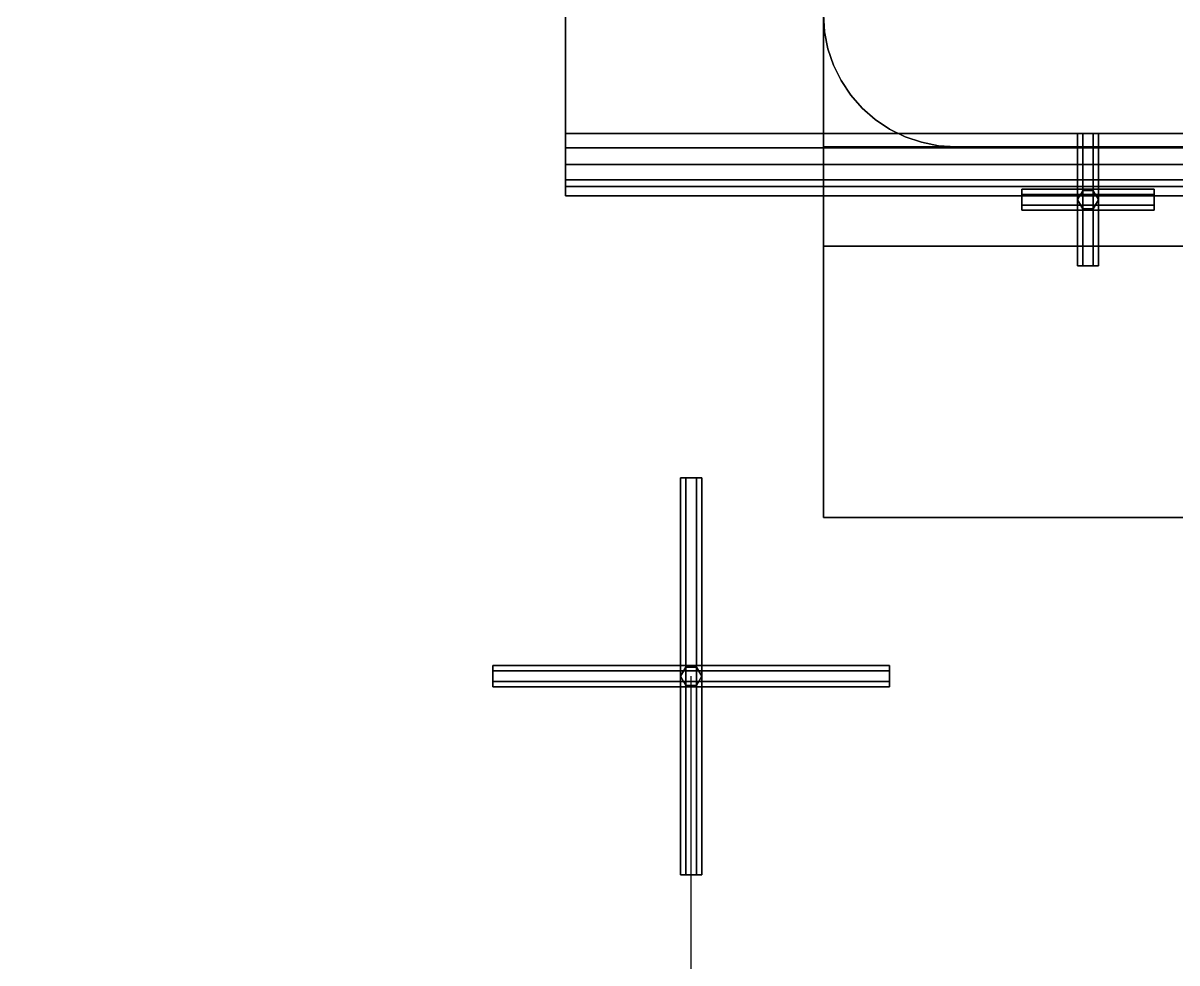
# Model space of a CAD drawing. Header units: millimetres. Extents: x 0 to 2000, y 0 to 1200.
# Drawn here: x 229.5 to 316.7, y 528.3 to 599.3 of the extents above; entities that cross this region are included whole.
import ezdxf

# ---------------------------------------------------------------- set-up
doc = ezdxf.new("R2010")
doc.units = ezdxf.units.MM
for name, color, linetype, true_color in [('BUY_B01', 7, 'Continuous', 0xc0c6ca), ('BUY_B03', 7, 'Continuous', 0xc0c6ca), ('LOC_E03', 7, 'Continuous', 0xf2ad45), ('MFG_S04', 7, 'Continuous', 0x66828e), ('MFG_S06', 7, 'Continuous', 0x66828e), ('MFG_W01', 7, 'Continuous', 0xd6b78e), ('ROUTE_W5', 7, 'Continuous', 0xa85920)]:
    doc.layers.add(name, color=color, linetype=linetype, true_color=true_color)

# ---------------------------------------------------------------- blocks, each defined once
blk = doc.blocks.new('P_W01_01')
at = {"layer": 'MFG_W01'}
for points, invisible_edges in [([(228.23852, 948.18827, 891), (0, 15, 891), (290, 600, 891)], 15), ([(290, 600, 891), (0, 15, 891), (228.23852, 948.18827, 891)], 15), ([(228.23852, 948.18827, 896), (0, 15, 896), (290, 600, 896)], 15), ([(290, 600, 896), (0, 15, 896), (228.23852, 948.18827, 896)], 15), ([(228.23852, 948.18827, 900), (0, 15, 900), (290, 600, 900)], 15), ([(228.23852, 948.18827, 889), (2, 15, 889), (290, 562, 889)], 15), ([(290, 600, 889), (2, 15, 889), (228.23852, 948.18827, 889)], 15), ([(228.23852, 948.18827, 888.5), (2.5, 15, 888.5), (290, 562, 888.5)], 15), ([(290, 562, 888.5), (2.5, 15, 888.5), (228.23852, 948.18827, 888.5)], 15), ([(228.23852, 948.18827, 886), (5, 15, 886), (290, 562, 886)], 15), ([(290, 562, 886), (5, 15, 886), (228.23852, 948.18827, 886)], 15), ([(290, 562, 882), (9, 15, 882), (228.23852, 948.18827, 882)], 15), ([(290, 590, 882), (290, 562, 882), (228.23852, 948.18827, 882)], 14), ([(228.23852, 948.18827, 886), (290, 562, 886), (290, 590, 886)], 13), ([(290, 590, 882), (228.23852, 948.18827, 882), (228.93782, 946.5, 882)], 13), ([(228.93782, 946.5, 886), (228.23852, 948.18827, 886), (290, 590, 886)], 14), ([(290, 590, 886), (290, 562, 886), (228.23852, 948.18827, 886)], 14), ([(228.23852, 948.18827, 888.5), (290, 562, 888.5), (290, 590, 888.5)], 13), ([(290, 590, 886), (228.23852, 948.18827, 886), (228.93782, 946.5, 886)], 13), ([(228.93782, 946.5, 888.5), (228.23852, 948.18827, 888.5), (290, 590, 888.5)], 14), ([(290, 590, 888.5), (290, 562, 888.5), (228.23852, 948.18827, 888.5)], 14), ([(228.23852, 948.18827, 889), (290, 562, 889), (290, 590, 889)], 13), ([(290, 590, 888.5), (228.23852, 948.18827, 888.5), (228.93782, 946.5, 888.5)], 13), ([(228.93782, 946.5, 889), (228.23852, 948.18827, 889), (290, 590, 889)], 14), ([(290, 600, 882), (290, 590, 882), (228.93782, 946.5, 882)], 15), ([(228.93782, 946.5, 886), (290, 590, 886), (290, 600, 886)], 15), ([(290, 600, 886), (290, 590, 886), (228.93782, 946.5, 886)], 15), ([(228.93782, 946.5, 888.5), (290, 590, 888.5), (290, 600, 888.5)], 15), ([(290, 600, 888.5), (290, 590, 888.5), (228.93782, 946.5, 888.5)], 15), ([(228.93782, 946.5, 889), (290, 590, 889), (290, 600, 889)], 15), ([(290.08555, 598.69474, 891), (290, 600, 891), (0, 15, 891)], 14), ([(0, 15, 891), (290, 600, 891), (290.08555, 598.69474, 891)], 13), ([(290.08555, 598.69474, 896), (290, 600, 896), (0, 15, 896)], 14), ([(0, 15, 896), (290, 600, 896), (290.08555, 598.69474, 896)], 13), ([(290.08555, 598.69474, 900), (290, 600, 900), (0, 15, 900)], 14), ([(2, 15, 889), (290, 600, 889), (290.08555, 598.69474, 889)], 13), ([(290, 600, 882), (290.08555, 598.69474, 882), (290, 590, 882)], 14), ([(290, 590, 886), (290.08555, 598.69474, 886), (290, 600, 886)], 13), ([(290, 600, 886), (290.08555, 598.69474, 886), (290, 590, 886)], 14), ([(290, 590, 888.5), (290.08555, 598.69474, 888.5), (290, 600, 888.5)], 13), ([(290, 600, 888.5), (290.08555, 598.69474, 888.5), (290, 590, 888.5)], 14), ([(290, 590, 889), (290.08555, 598.69474, 889), (290, 600, 889)], 13), ([(290.34074, 597.41181, 891), (290.08555, 598.69474, 891), (0, 15, 891)], 14), ([(0, 15, 891), (290.08555, 598.69474, 891), (290.34074, 597.41181, 891)], 13), ([(290.34074, 597.41181, 896), (290.08555, 598.69474, 896), (0, 15, 896)], 14), ([(0, 15, 896), (290.08555, 598.69474, 896), (290.34074, 597.41181, 896)], 13), ([(290.34074, 597.41181, 900), (290.08555, 598.69474, 900), (0, 15, 900)], 14), ([(2, 15, 889), (290.08555, 598.69474, 889), (290.34074, 597.41181, 889)], 13), ([(290.08555, 598.69474, 882), (290.34074, 597.41181, 882), (290, 590, 882)], 14), ([(290, 590, 886), (290.34074, 597.41181, 886), (290.08555, 598.69474, 886)], 13), ([(290.08555, 598.69474, 886), (290.34074, 597.41181, 886), (290, 590, 886)], 14), ([(290, 590, 888.5), (290.34074, 597.41181, 888.5), (290.08555, 598.69474, 888.5)], 13), ([(290.08555, 598.69474, 888.5), (290.34074, 597.41181, 888.5), (290, 590, 888.5)], 14), ([(290, 590, 889), (290.34074, 597.41181, 889), (290.08555, 598.69474, 889)], 13), ([(290.34074, 597.41181, 891), (0, 15, 891), (230.05025, 254.94975, 891)], 15), ([(230.05025, 254.94975, 891), (0, 15, 891), (290.34074, 597.41181, 891)], 15), ([(290.34074, 597.41181, 896), (0, 15, 896), (230.05025, 254.94975, 896)], 15), ([(230.05025, 254.94975, 896), (0, 15, 896), (290.34074, 597.41181, 896)], 15), ([(290.34074, 597.41181, 900), (0, 15, 900), (230.05025, 254.94975, 900)], 15), ([(230.05025, 254.94975, 889), (2, 15, 889), (290.34074, 597.41181, 889)], 15), ([(230.05025, 254.94975, 889), (290.34074, 597.41181, 889), (290.7612, 596.17317, 889)], 13), ([(290.7612, 596.17317, 891), (290.34074, 597.41181, 891), (230.05025, 254.94975, 891)], 14), ([(230.05025, 254.94975, 891), (290.34074, 597.41181, 891), (290.7612, 596.17317, 891)], 13), ([(290.7612, 596.17317, 896), (290.34074, 597.41181, 896), (230.05025, 254.94975, 896)], 14), ([(230.05025, 254.94975, 896), (290.34074, 597.41181, 896), (290.7612, 596.17317, 896)], 13), ([(290.7612, 596.17317, 900), (290.34074, 597.41181, 900), (230.05025, 254.94975, 900)], 14), ([(290.34074, 597.41181, 882), (290.7612, 596.17317, 882), (290, 590, 882)], 14), ([(290, 590, 886), (290.7612, 596.17317, 886), (290.34074, 597.41181, 886)], 13), ([(290.34074, 597.41181, 886), (290.7612, 596.17317, 886), (290, 590, 886)], 14), ([(290, 590, 888.5), (290.7612, 596.17317, 888.5), (290.34074, 597.41181, 888.5)], 13), ([(290.34074, 597.41181, 888.5), (290.7612, 596.17317, 888.5), (290, 590, 888.5)], 14), ([(290, 590, 889), (290.7612, 596.17317, 889), (290.34074, 597.41181, 889)], 13), ([(230.05025, 254.94975, 889), (290.7612, 596.17317, 889), (291.33975, 595, 889)], 13), ([(291.33975, 595, 891), (290.7612, 596.17317, 891), (230.05025, 254.94975, 891)], 14), ([(230.05025, 254.94975, 891), (290.7612, 596.17317, 891), (291.33975, 595, 891)], 13), ([(291.33975, 595, 896), (290.7612, 596.17317, 896), (230.05025, 254.94975, 896)], 14), ([(230.05025, 254.94975, 896), (290.7612, 596.17317, 896), (291.33975, 595, 896)], 13), ([(291.33975, 595, 900), (290.7612, 596.17317, 900), (230.05025, 254.94975, 900)], 14), ([(290.7612, 596.17317, 882), (291.33975, 595, 882), (290, 590, 882)], 14), ([(290, 590, 886), (291.33975, 595, 886), (290.7612, 596.17317, 886)], 13), ([(290.7612, 596.17317, 886), (291.33975, 595, 886), (290, 590, 886)], 14), ([(290, 590, 888.5), (291.33975, 595, 888.5), (290.7612, 596.17317, 888.5)], 13), ([(290.7612, 596.17317, 888.5), (291.33975, 595, 888.5), (290, 590, 888.5)], 14), ([(290, 590, 889), (291.33975, 595, 889), (290.7612, 596.17317, 889)], 13), ([(230.05025, 254.94975, 889), (291.33975, 595, 889), (292.06647, 593.91239, 889)], 13), ([(292.06647, 593.91239, 891), (291.33975, 595, 891), (230.05025, 254.94975, 891)], 14), ([(230.05025, 254.94975, 891), (291.33975, 595, 891), (292.06647, 593.91239, 891)], 13), ([(292.06647, 593.91239, 896), (291.33975, 595, 896), (230.05025, 254.94975, 896)], 14), ([(230.05025, 254.94975, 896), (291.33975, 595, 896), (292.06647, 593.91239, 896)], 13), ([(292.06647, 593.91239, 900), (291.33975, 595, 900), (230.05025, 254.94975, 900)], 14), ([(291.33975, 595, 882), (292.06647, 593.91239, 882), (290, 590, 882)], 14), ([(290, 590, 886), (292.06647, 593.91239, 886), (291.33975, 595, 886)], 13), ([(291.33975, 595, 886), (292.06647, 593.91239, 886), (290, 590, 886)], 14), ([(290, 590, 888.5), (292.06647, 593.91239, 888.5), (291.33975, 595, 888.5)], 13), ([(291.33975, 595, 888.5), (292.06647, 593.91239, 888.5), (290, 590, 888.5)], 14), ([(290, 590, 889), (292.06647, 593.91239, 889), (291.33975, 595, 889)], 13), ([(230.05025, 254.94975, 889), (292.06647, 593.91239, 889), (292.92893, 592.92893, 889)], 13), ([(292.92893, 592.92893, 891), (292.06647, 593.91239, 891), (230.05025, 254.94975, 891)], 14), ([(230.05025, 254.94975, 891), (292.06647, 593.91239, 891), (292.92893, 592.92893, 891)], 13), ([(292.92893, 592.92893, 896), (292.06647, 593.91239, 896), (230.05025, 254.94975, 896)], 14), ([(230.05025, 254.94975, 896), (292.06647, 593.91239, 896), (292.92893, 592.92893, 896)], 13), ([(292.92893, 592.92893, 900), (292.06647, 593.91239, 900), (230.05025, 254.94975, 900)], 14), ([(292.06647, 593.91239, 882), (292.92893, 592.92893, 882), (290, 590, 882)], 14), ([(290, 590, 886), (292.92893, 592.92893, 886), (292.06647, 593.91239, 886)], 13), ([(292.06647, 593.91239, 886), (292.92893, 592.92893, 886), (290, 590, 886)], 14), ([(290, 590, 888.5), (292.92893, 592.92893, 888.5), (292.06647, 593.91239, 888.5)], 13), ([(292.06647, 593.91239, 888.5), (292.92893, 592.92893, 888.5), (290, 590, 888.5)], 14), ([(290, 590, 889), (292.92893, 592.92893, 889), (292.06647, 593.91239, 889)], 13), ([(230.05025, 254.94975, 889), (292.92893, 592.92893, 889), (293.91239, 592.06647, 889)], 13), ([(293.91239, 592.06647, 891), (292.92893, 592.92893, 891), (230.05025, 254.94975, 891)], 14), ([(230.05025, 254.94975, 891), (292.92893, 592.92893, 891), (293.91239, 592.06647, 891)], 13), ([(293.91239, 592.06647, 896), (292.92893, 592.92893, 896), (230.05025, 254.94975, 896)], 14), ([(230.05025, 254.94975, 896), (292.92893, 592.92893, 896), (293.91239, 592.06647, 896)], 13), ([(293.91239, 592.06647, 900), (292.92893, 592.92893, 900), (230.05025, 254.94975, 900)], 14), ([(292.92893, 592.92893, 882), (293.91239, 592.06647, 882), (290, 590, 882)], 14), ([(290, 590, 886), (293.91239, 592.06647, 886), (292.92893, 592.92893, 886)], 13), ([(292.92893, 592.92893, 886), (293.91239, 592.06647, 886), (290, 590, 886)], 14), ([(290, 590, 888.5), (293.91239, 592.06647, 888.5), (292.92893, 592.92893, 888.5)], 13), ([(292.92893, 592.92893, 888.5), (293.91239, 592.06647, 888.5), (290, 590, 888.5)], 14), ([(290, 590, 889), (293.91239, 592.06647, 889), (292.92893, 592.92893, 889)], 13), ([(230.05025, 254.94975, 889), (293.91239, 592.06647, 889), (295, 591.33975, 889)], 13), ([(295, 591.33975, 891), (293.91239, 592.06647, 891), (230.05025, 254.94975, 891)], 14), ([(230.05025, 254.94975, 891), (293.91239, 592.06647, 891), (295, 591.33975, 891)], 13), ([(295, 591.33975, 896), (293.91239, 592.06647, 896), (230.05025, 254.94975, 896)], 14), ([(230.05025, 254.94975, 896), (293.91239, 592.06647, 896), (295, 591.33975, 896)], 13), ([(295, 591.33975, 900), (293.91239, 592.06647, 900), (230.05025, 254.94975, 900)], 14), ([(293.91239, 592.06647, 882), (295, 591.33975, 882), (290, 590, 882)], 14), ([(290, 590, 886), (295, 591.33975, 886), (293.91239, 592.06647, 886)], 13), ([(293.91239, 592.06647, 886), (295, 591.33975, 886), (290, 590, 886)], 14), ([(290, 590, 888.5), (295, 591.33975, 888.5), (293.91239, 592.06647, 888.5)], 13), ([(293.91239, 592.06647, 888.5), (295, 591.33975, 888.5), (290, 590, 888.5)], 14), ([(290, 590, 889), (295, 591.33975, 889), (293.91239, 592.06647, 889)], 13), ([(230.05025, 254.94975, 889), (295, 591.33975, 889), (296.17317, 590.7612, 889)], 13), ([(296.17317, 590.7612, 891), (295, 591.33975, 891), (230.05025, 254.94975, 891)], 14), ([(230.05025, 254.94975, 891), (295, 591.33975, 891), (296.17317, 590.7612, 891)], 13), ([(296.17317, 590.7612, 896), (295, 591.33975, 896), (230.05025, 254.94975, 896)], 14), ([(230.05025, 254.94975, 896), (295, 591.33975, 896), (296.17317, 590.7612, 896)], 13), ([(296.17317, 590.7612, 900), (295, 591.33975, 900), (230.05025, 254.94975, 900)], 14), ([(230.05025, 254.94975, 889), (296.17317, 590.7612, 889), (450, 530, 889)], 15), ([(450, 530, 891), (296.17317, 590.7612, 891), (230.05025, 254.94975, 891)], 15), ([(230.05025, 254.94975, 891), (296.17317, 590.7612, 891), (450, 530, 891)], 15), ([(450, 530, 896), (296.17317, 590.7612, 896), (230.05025, 254.94975, 896)], 15), ([(230.05025, 254.94975, 896), (296.17317, 590.7612, 896), (450, 530, 896)], 15), ([(450, 530, 900), (296.17317, 590.7612, 900), (230.05025, 254.94975, 900)], 15), ([(295, 591.33975, 882), (296.17317, 590.7612, 882), (290, 590, 882)], 14), ([(290, 590, 886), (296.17317, 590.7612, 886), (295, 591.33975, 886)], 13), ([(295, 591.33975, 886), (296.17317, 590.7612, 886), (290, 590, 886)], 14), ([(290, 590, 888.5), (296.17317, 590.7612, 888.5), (295, 591.33975, 888.5)], 13), ([(295, 591.33975, 888.5), (296.17317, 590.7612, 888.5), (290, 590, 888.5)], 14), ([(290, 590, 889), (296.17317, 590.7612, 889), (295, 591.33975, 889)], 13), ([(296.17317, 590.7612, 882), (297.41181, 590.34074, 882), (290, 590, 882)], 14), ([(290, 590, 886), (297.41181, 590.34074, 886), (296.17317, 590.7612, 886)], 13), ([(296.17317, 590.7612, 886), (297.41181, 590.34074, 886), (290, 590, 886)], 14), ([(290, 590, 888.5), (297.41181, 590.34074, 888.5), (296.17317, 590.7612, 888.5)], 13), ([(296.17317, 590.7612, 888.5), (297.41181, 590.34074, 888.5), (290, 590, 888.5)], 14), ([(290, 590, 889), (297.41181, 590.34074, 889), (296.17317, 590.7612, 889)], 13), ([(296.17317, 590.7612, 889), (297.41181, 590.34074, 889), (450, 530, 889)], 14), ([(450, 530, 891), (297.41181, 590.34074, 891), (296.17317, 590.7612, 891)], 13), ([(296.17317, 590.7612, 891), (297.41181, 590.34074, 891), (450, 530, 891)], 14), ([(450, 530, 896), (297.41181, 590.34074, 896), (296.17317, 590.7612, 896)], 13), ([(296.17317, 590.7612, 896), (297.41181, 590.34074, 896), (450, 530, 896)], 14), ([(450, 530, 900), (297.41181, 590.34074, 900), (296.17317, 590.7612, 900)], 13), ([(297.41181, 590.34074, 882), (298.69474, 590.08555, 882), (290, 590, 882)], 14), ([(290, 590, 886), (298.69474, 590.08555, 886), (297.41181, 590.34074, 886)], 13), ([(297.41181, 590.34074, 886), (298.69474, 590.08555, 886), (290, 590, 886)], 14), ([(290, 590, 888.5), (298.69474, 590.08555, 888.5), (297.41181, 590.34074, 888.5)], 13), ([(297.41181, 590.34074, 888.5), (298.69474, 590.08555, 888.5), (290, 590, 888.5)], 14), ([(290, 590, 889), (298.69474, 590.08555, 889), (297.41181, 590.34074, 889)], 13), ([(298.69474, 590.08555, 882), (300, 590, 882), (290, 590, 882)], 12), ([(290, 590, 886), (300, 590, 886), (298.69474, 590.08555, 886)], 12), ([(298.69474, 590.08555, 886), (300, 590, 886), (290, 590, 886)], 12), ([(290, 590, 888.5), (300, 590, 888.5), (298.69474, 590.08555, 888.5)], 12), ([(298.69474, 590.08555, 888.5), (300, 590, 888.5), (290, 590, 888.5)], 12), ([(290, 590, 889), (300, 590, 889), (298.69474, 590.08555, 889)], 12), ([(297.41181, 590.34074, 889), (298.69474, 590.08555, 889), (450, 530, 889)], 14), ([(450, 530, 891), (298.69474, 590.08555, 891), (297.41181, 590.34074, 891)], 13), ([(297.41181, 590.34074, 891), (298.69474, 590.08555, 891), (450, 530, 891)], 14), ([(450, 530, 896), (298.69474, 590.08555, 896), (297.41181, 590.34074, 896)], 13), ([(297.41181, 590.34074, 896), (298.69474, 590.08555, 896), (450, 530, 896)], 14), ([(450, 530, 900), (298.69474, 590.08555, 900), (297.41181, 590.34074, 900)], 13), ([(298.69474, 590.08555, 889), (300, 590, 889), (450, 530, 889)], 14), ([(450, 530, 891), (300, 590, 891), (298.69474, 590.08555, 891)], 13), ([(298.69474, 590.08555, 891), (300, 590, 891), (450, 530, 891)], 14), ([(450, 530, 896), (300, 590, 896), (298.69474, 590.08555, 896)], 13), ([(298.69474, 590.08555, 896), (300, 590, 896), (450, 530, 896)], 14), ([(450, 530, 900), (300, 590, 900), (298.69474, 590.08555, 900)], 13), ([(300, 590, 889), (450, 590, 889), (450, 530, 889)], 12), ([(450, 530, 891), (450, 590, 891), (300, 590, 891)], 12), ([(300, 590, 891), (450, 590, 891), (450, 530, 891)], 12), ([(450, 530, 896), (450, 590, 896), (300, 590, 896)], 12), ([(300, 590, 896), (450, 590, 896), (450, 530, 896)], 12), ([(450, 530, 900), (450, 590, 900), (300, 590, 900)], 12), ([(450, 530, 889), (290, 562, 889), (2, 15, 889)], 15), ([(450, 530, 888.5), (290, 562, 888.5), (2.5, 15, 888.5)], 15), ([(2.5, 15, 888.5), (290, 562, 888.5), (450, 530, 888.5)], 15), ([(450, 530, 886), (290, 562, 886), (5, 15, 886)], 15), ([(5, 15, 886), (290, 562, 886), (450, 530, 886)], 15), ([(9, 15, 882), (290, 562, 882), (450, 530, 882)], 15), ([(290, 562, 882), (450, 562, 882), (450, 530, 882)], 12), ([(450, 530, 886), (450, 562, 886), (290, 562, 886)], 12), ([(290, 562, 886), (450, 562, 886), (450, 530, 886)], 12), ([(450, 530, 888.5), (450, 562, 888.5), (290, 562, 888.5)], 12), ([(290, 562, 888.5), (450, 562, 888.5), (450, 530, 888.5)], 12), ([(450, 530, 889), (450, 562, 889), (290, 562, 889)], 12), ([(450, 530, 889), (2, 15, 889), (230.05025, 254.94975, 889)], 15), ([(450, 530, 888.5), (2.5, 15, 888.5), (230.05025, 254.94975, 888.5)], 15), ([(230.05025, 254.94975, 888.5), (2.5, 15, 888.5), (450, 530, 888.5)], 15), ([(450, 530, 886), (5, 15, 886), (230.05025, 254.94975, 886)], 15), ([(230.05025, 254.94975, 886), (5, 15, 886), (450, 530, 886)], 15), ([(230.05025, 254.94975, 882), (9, 15, 882), (450, 530, 882)], 15), ([(231.5, 256.06218, 882), (230.05025, 254.94975, 882), (450, 530, 882)], 14), ([(450, 530, 886), (230.05025, 254.94975, 886), (231.5, 256.06218, 886)], 13), ([(231.5, 256.06218, 886), (230.05025, 254.94975, 886), (450, 530, 886)], 14), ([(450, 530, 888.5), (230.05025, 254.94975, 888.5), (231.5, 256.06218, 888.5)], 13), ([(497.46447, 526.73553, 888.5), (230.05025, 254.94975, 888.5), (450, 530, 888.5)], 15), ([(450, 530, 889), (230.05025, 254.94975, 889), (497.46447, 526.73553, 889)], 15), ([(497.46447, 526.73553, 889), (230.05025, 254.94975, 889), (450, 530, 889)], 15), ([(450, 530, 891), (230.05025, 254.94975, 891), (497.46447, 526.73553, 891)], 15), ([(497.46447, 526.73553, 891), (230.05025, 254.94975, 891), (450, 530, 891)], 15), ([(450, 530, 896), (230.05025, 254.94975, 896), (497.46447, 526.73553, 896)], 15), ([(497.46447, 526.73553, 896), (230.05025, 254.94975, 896), (450, 530, 896)], 15), ([(450, 530, 900), (230.05025, 254.94975, 900), (497.46447, 526.73553, 900)], 15), ([(233.18827, 256.76148, 882), (231.5, 256.06218, 882), (450, 530, 882)], 14), ([(450, 530, 886), (231.5, 256.06218, 886), (233.18827, 256.76148, 886)], 13), ([(233.18827, 256.76148, 886), (231.5, 256.06218, 886), (450, 530, 886)], 14), ([(450, 530, 888.5), (231.5, 256.06218, 888.5), (233.18827, 256.76148, 888.5)], 13), ([(578.7059, 332.82963, 882), (233.18827, 256.76148, 882), (450, 530, 882)], 15), ([(450, 530, 886), (233.18827, 256.76148, 886), (578.7059, 332.82963, 886)], 15), ([(578.7059, 332.82963, 886), (233.18827, 256.76148, 886), (450, 530, 886)], 15), ([(450, 530, 888.5), (233.18827, 256.76148, 888.5), (578.7059, 332.82963, 888.5)], 15)]:
    blk.add_3dface(points, dxfattribs=dict(at, invisible_edges=invisible_edges))
for points in [[(290, 600, 882), (290.08555, 598.69474, 882), (290.08555, 598.69474, 886), (290, 600, 886)], [(290, 600, 886), (290.08555, 598.69474, 886), (290.08555, 598.69474, 888.5), (290, 600, 888.5)], [(290, 600, 888.5), (290.08555, 598.69474, 888.5), (290.08555, 598.69474, 889), (290, 600, 889)], [(290, 600, 889), (290.08555, 598.69474, 889), (290.08555, 598.69474, 891), (290, 600, 891)], [(290, 600, 891), (290.08555, 598.69474, 891), (290.08555, 598.69474, 896), (290, 600, 896)], [(290, 600, 896), (290.08555, 598.69474, 896), (290.08555, 598.69474, 900), (290, 600, 900)], [(290.08555, 598.69474, 882), (290.34074, 597.41181, 882), (290.34074, 597.41181, 886), (290.08555, 598.69474, 886)], [(290.08555, 598.69474, 886), (290.34074, 597.41181, 886), (290.34074, 597.41181, 888.5), (290.08555, 598.69474, 888.5)], [(290.08555, 598.69474, 888.5), (290.34074, 597.41181, 888.5), (290.34074, 597.41181, 889), (290.08555, 598.69474, 889)], [(290.08555, 598.69474, 889), (290.34074, 597.41181, 889), (290.34074, 597.41181, 891), (290.08555, 598.69474, 891)], [(290.08555, 598.69474, 891), (290.34074, 597.41181, 891), (290.34074, 597.41181, 896), (290.08555, 598.69474, 896)], [(290.08555, 598.69474, 896), (290.34074, 597.41181, 896), (290.34074, 597.41181, 900), (290.08555, 598.69474, 900)], [(290.34074, 597.41181, 882), (290.7612, 596.17317, 882), (290.7612, 596.17317, 886), (290.34074, 597.41181, 886)], [(290.34074, 597.41181, 886), (290.7612, 596.17317, 886), (290.7612, 596.17317, 888.5), (290.34074, 597.41181, 888.5)], [(290.34074, 597.41181, 888.5), (290.7612, 596.17317, 888.5), (290.7612, 596.17317, 889), (290.34074, 597.41181, 889)], [(290.34074, 597.41181, 889), (290.7612, 596.17317, 889), (290.7612, 596.17317, 891), (290.34074, 597.41181, 891)], [(290.34074, 597.41181, 891), (290.7612, 596.17317, 891), (290.7612, 596.17317, 896), (290.34074, 597.41181, 896)], [(290.34074, 597.41181, 896), (290.7612, 596.17317, 896), (290.7612, 596.17317, 900), (290.34074, 597.41181, 900)], [(290.7612, 596.17317, 882), (291.33975, 595, 882), (291.33975, 595, 886), (290.7612, 596.17317, 886)], [(290.7612, 596.17317, 886), (291.33975, 595, 886), (291.33975, 595, 888.5), (290.7612, 596.17317, 888.5)], [(290.7612, 596.17317, 888.5), (291.33975, 595, 888.5), (291.33975, 595, 889), (290.7612, 596.17317, 889)], [(290.7612, 596.17317, 889), (291.33975, 595, 889), (291.33975, 595, 891), (290.7612, 596.17317, 891)], [(290.7612, 596.17317, 891), (291.33975, 595, 891), (291.33975, 595, 896), (290.7612, 596.17317, 896)], [(290.7612, 596.17317, 896), (291.33975, 595, 896), (291.33975, 595, 900), (290.7612, 596.17317, 900)], [(291.33975, 595, 882), (292.06647, 593.91239, 882), (292.06647, 593.91239, 886), (291.33975, 595, 886)], [(291.33975, 595, 886), (292.06647, 593.91239, 886), (292.06647, 593.91239, 888.5), (291.33975, 595, 888.5)], [(291.33975, 595, 888.5), (292.06647, 593.91239, 888.5), (292.06647, 593.91239, 889), (291.33975, 595, 889)], [(291.33975, 595, 889), (292.06647, 593.91239, 889), (292.06647, 593.91239, 891), (291.33975, 595, 891)], [(291.33975, 595, 891), (292.06647, 593.91239, 891), (292.06647, 593.91239, 896), (291.33975, 595, 896)], [(291.33975, 595, 896), (292.06647, 593.91239, 896), (292.06647, 593.91239, 900), (291.33975, 595, 900)], [(292.06647, 593.91239, 882), (292.92893, 592.92893, 882), (292.92893, 592.92893, 886), (292.06647, 593.91239, 886)], [(292.06647, 593.91239, 886), (292.92893, 592.92893, 886), (292.92893, 592.92893, 888.5), (292.06647, 593.91239, 888.5)], [(292.06647, 593.91239, 888.5), (292.92893, 592.92893, 888.5), (292.92893, 592.92893, 889), (292.06647, 593.91239, 889)], [(292.06647, 593.91239, 889), (292.92893, 592.92893, 889), (292.92893, 592.92893, 891), (292.06647, 593.91239, 891)], [(292.06647, 593.91239, 891), (292.92893, 592.92893, 891), (292.92893, 592.92893, 896), (292.06647, 593.91239, 896)], [(292.06647, 593.91239, 896), (292.92893, 592.92893, 896), (292.92893, 592.92893, 900), (292.06647, 593.91239, 900)], [(292.92893, 592.92893, 882), (293.91239, 592.06647, 882), (293.91239, 592.06647, 886), (292.92893, 592.92893, 886)], [(292.92893, 592.92893, 886), (293.91239, 592.06647, 886), (293.91239, 592.06647, 888.5), (292.92893, 592.92893, 888.5)], [(292.92893, 592.92893, 888.5), (293.91239, 592.06647, 888.5), (293.91239, 592.06647, 889), (292.92893, 592.92893, 889)], [(292.92893, 592.92893, 889), (293.91239, 592.06647, 889), (293.91239, 592.06647, 891), (292.92893, 592.92893, 891)], [(292.92893, 592.92893, 891), (293.91239, 592.06647, 891), (293.91239, 592.06647, 896), (292.92893, 592.92893, 896)], [(292.92893, 592.92893, 896), (293.91239, 592.06647, 896), (293.91239, 592.06647, 900), (292.92893, 592.92893, 900)], [(293.91239, 592.06647, 882), (295, 591.33975, 882), (295, 591.33975, 886), (293.91239, 592.06647, 886)], [(293.91239, 592.06647, 886), (295, 591.33975, 886), (295, 591.33975, 888.5), (293.91239, 592.06647, 888.5)], [(293.91239, 592.06647, 888.5), (295, 591.33975, 888.5), (295, 591.33975, 889), (293.91239, 592.06647, 889)], [(293.91239, 592.06647, 889), (295, 591.33975, 889), (295, 591.33975, 891), (293.91239, 592.06647, 891)], [(293.91239, 592.06647, 891), (295, 591.33975, 891), (295, 591.33975, 896), (293.91239, 592.06647, 896)], [(293.91239, 592.06647, 896), (295, 591.33975, 896), (295, 591.33975, 900), (293.91239, 592.06647, 900)], [(295, 591.33975, 882), (296.17317, 590.7612, 882), (296.17317, 590.7612, 886), (295, 591.33975, 886)], [(295, 591.33975, 886), (296.17317, 590.7612, 886), (296.17317, 590.7612, 888.5), (295, 591.33975, 888.5)], [(295, 591.33975, 888.5), (296.17317, 590.7612, 888.5), (296.17317, 590.7612, 889), (295, 591.33975, 889)], [(295, 591.33975, 889), (296.17317, 590.7612, 889), (296.17317, 590.7612, 891), (295, 591.33975, 891)], [(295, 591.33975, 891), (296.17317, 590.7612, 891), (296.17317, 590.7612, 896), (295, 591.33975, 896)], [(295, 591.33975, 896), (296.17317, 590.7612, 896), (296.17317, 590.7612, 900), (295, 591.33975, 900)], [(296.17317, 590.7612, 882), (297.41181, 590.34074, 882), (297.41181, 590.34074, 886), (296.17317, 590.7612, 886)], [(296.17317, 590.7612, 886), (297.41181, 590.34074, 886), (297.41181, 590.34074, 888.5), (296.17317, 590.7612, 888.5)], [(296.17317, 590.7612, 888.5), (297.41181, 590.34074, 888.5), (297.41181, 590.34074, 889), (296.17317, 590.7612, 889)], [(296.17317, 590.7612, 889), (297.41181, 590.34074, 889), (297.41181, 590.34074, 891), (296.17317, 590.7612, 891)], [(296.17317, 590.7612, 891), (297.41181, 590.34074, 891), (297.41181, 590.34074, 896), (296.17317, 590.7612, 896)], [(296.17317, 590.7612, 896), (297.41181, 590.34074, 896), (297.41181, 590.34074, 900), (296.17317, 590.7612, 900)], [(300, 590, 882), (290, 590, 882), (290, 590, 886), (300, 590, 886)], [(290, 590, 882), (290, 562, 882), (290, 562, 886), (290, 590, 886)], [(300, 590, 886), (290, 590, 886), (290, 590, 888.5), (300, 590, 888.5)], [(290, 590, 886), (290, 562, 886), (290, 562, 888.5), (290, 590, 888.5)], [(300, 590, 888.5), (290, 590, 888.5), (290, 590, 889), (300, 590, 889)], [(290, 590, 888.5), (290, 562, 888.5), (290, 562, 889), (290, 590, 889)], [(297.41181, 590.34074, 882), (298.69474, 590.08555, 882), (298.69474, 590.08555, 886), (297.41181, 590.34074, 886)], [(297.41181, 590.34074, 886), (298.69474, 590.08555, 886), (298.69474, 590.08555, 888.5), (297.41181, 590.34074, 888.5)], [(297.41181, 590.34074, 888.5), (298.69474, 590.08555, 888.5), (298.69474, 590.08555, 889), (297.41181, 590.34074, 889)], [(297.41181, 590.34074, 889), (298.69474, 590.08555, 889), (298.69474, 590.08555, 891), (297.41181, 590.34074, 891)], [(297.41181, 590.34074, 891), (298.69474, 590.08555, 891), (298.69474, 590.08555, 896), (297.41181, 590.34074, 896)], [(297.41181, 590.34074, 896), (298.69474, 590.08555, 896), (298.69474, 590.08555, 900), (297.41181, 590.34074, 900)], [(298.69474, 590.08555, 882), (300, 590, 882), (300, 590, 886), (298.69474, 590.08555, 886)], [(298.69474, 590.08555, 886), (300, 590, 886), (300, 590, 888.5), (298.69474, 590.08555, 888.5)], [(298.69474, 590.08555, 888.5), (300, 590, 888.5), (300, 590, 889), (298.69474, 590.08555, 889)], [(298.69474, 590.08555, 889), (300, 590, 889), (300, 590, 891), (298.69474, 590.08555, 891)], [(298.69474, 590.08555, 891), (300, 590, 891), (300, 590, 896), (298.69474, 590.08555, 896)], [(298.69474, 590.08555, 896), (300, 590, 896), (300, 590, 900), (298.69474, 590.08555, 900)], [(300, 590, 889), (450, 590, 889), (450, 590, 891), (300, 590, 891)], [(300, 590, 891), (450, 590, 891), (450, 590, 896), (300, 590, 896)], [(300, 590, 896), (450, 590, 896), (450, 590, 900), (300, 590, 900)], [(290, 562, 882), (450, 562, 882), (450, 562, 886), (290, 562, 886)], [(290, 562, 886), (450, 562, 886), (450, 562, 888.5), (290, 562, 888.5)], [(290, 562, 888.5), (450, 562, 888.5), (450, 562, 889), (290, 562, 889)]]:
    blk.add_3dface(points, dxfattribs=at)
blk = doc.blocks.new('P_S04_01')
at = {"layer": 'MFG_S04'}
for points, invisible_edges in [([(258.25, 430, 782), (115.3, 115.3, 782), (115.3, 1084.7, 782)], 13), ([(115.3, 1084.7, 783), (115.3, 115.3, 783), (258.25, 430, 783)], 14), ([(258.30963, 430.45293, 782), (258.25, 430, 782), (115.3, 1084.7, 782)], 14), ([(115.3, 1084.7, 783), (258.25, 430, 783), (258.30963, 430.45293, 783)], 13), ([(258.48446, 430.875, 782), (258.30963, 430.45293, 782), (115.3, 1084.7, 782)], 14), ([(115.3, 1084.7, 783), (258.30963, 430.45293, 783), (258.48446, 430.875, 783)], 13), ([(500, 860, 782), (258.48446, 430.875, 782), (115.3, 1084.7, 782)], 15), ([(115.3, 1084.7, 783), (258.48446, 430.875, 783), (500, 860, 783)], 15), ([(258.76256, 431.23744, 782), (258.48446, 430.875, 782), (500, 860, 782)], 14), ([(500, 860, 783), (258.48446, 430.875, 783), (258.76256, 431.23744, 783)], 13), ([(259.125, 431.51554, 782), (258.76256, 431.23744, 782), (500, 860, 782)], 14), ([(500, 860, 783), (258.76256, 431.23744, 783), (259.125, 431.51554, 783)], 13), ([(259.54707, 431.69037, 782), (259.125, 431.51554, 782), (500, 860, 782)], 14), ([(500, 860, 783), (259.125, 431.51554, 783), (259.54707, 431.69037, 783)], 13), ([(260, 431.75, 782), (259.54707, 431.69037, 782), (500, 860, 782)], 14), ([(500, 860, 783), (259.54707, 431.69037, 783), (260, 431.75, 783)], 13), ([(260.45293, 431.69037, 782), (260, 431.75, 782), (500, 860, 782)], 14), ([(500, 860, 783), (260, 431.75, 783), (260.45293, 431.69037, 783)], 13), ([(260.875, 431.51554, 782), (260.45293, 431.69037, 782), (500, 860, 782)], 14), ([(500, 860, 783), (260.45293, 431.69037, 783), (260.875, 431.51554, 783)], 13), ([(261.23744, 431.23744, 782), (260.875, 431.51554, 782), (500, 860, 782)], 14), ([(500, 860, 783), (260.875, 431.51554, 783), (261.23744, 431.23744, 783)], 13), ([(261.51554, 430.875, 782), (261.23744, 431.23744, 782), (500, 860, 782)], 14), ([(500, 860, 783), (261.23744, 431.23744, 783), (261.51554, 430.875, 783)], 13), ([(261.69037, 430.45293, 782), (261.51554, 430.875, 782), (500, 860, 782)], 14), ([(500, 860, 783), (261.51554, 430.875, 783), (261.69037, 430.45293, 783)], 13), ([(266.50559, 438.66671, 782), (261.69037, 430.45293, 782), (500, 860, 782)], 15), ([(500, 860, 783), (261.69037, 430.45293, 783), (266.50559, 438.66671, 783)], 15), ([(266.87868, 439.12132, 782), (266.50559, 438.66671, 782), (500, 860, 782)], 14), ([(500, 860, 783), (266.50559, 438.66671, 783), (266.87868, 439.12132, 783)], 13), ([(267.33329, 439.49441, 782), (266.87868, 439.12132, 782), (500, 860, 782)], 14), ([(500, 860, 783), (266.87868, 439.12132, 783), (267.33329, 439.49441, 783)], 13), ([(838.625, 752.38157, 782), (267.33329, 439.49441, 782), (500, 860, 782)], 15), ([(500, 860, 783), (267.33329, 439.49441, 783), (838.625, 752.38157, 783)], 15), ([(838.625, 752.38157, 782), (838.05546, 751.94454, 782), (267.33329, 439.49441, 782)], 14), ([(267.33329, 439.49441, 783), (838.05546, 751.94454, 783), (838.625, 752.38157, 783)], 13), ([(838.05546, 751.94454, 782), (837.61843, 751.375, 782), (267.33329, 439.49441, 782)], 14), ([(267.33329, 439.49441, 783), (837.61843, 751.375, 783), (838.05546, 751.94454, 783)], 13), ([(837.61843, 751.375, 782), (837.3437, 750.71175, 782), (267.33329, 439.49441, 782)], 14), ([(267.33329, 439.49441, 783), (837.3437, 750.71175, 783), (837.61843, 751.375, 783)], 13), ([(837.3437, 750.71175, 782), (837.25, 750, 782), (267.33329, 439.49441, 782)], 14), ([(267.33329, 439.49441, 783), (837.25, 750, 783), (837.3437, 750.71175, 783)], 13), ([(267.33329, 439.49441, 782), (837.25, 750, 782), (837.3437, 749.28825, 782)], 13), ([(837.3437, 749.28825, 783), (837.25, 750, 783), (267.33329, 439.49441, 783)], 14), ([(267.85195, 439.77164, 782), (267.33329, 439.49441, 782), (837.3437, 749.28825, 782)], 14), ([(837.3437, 749.28825, 783), (267.33329, 439.49441, 783), (267.85195, 439.77164, 783)], 13), ([(268.41473, 439.94236, 782), (267.85195, 439.77164, 782), (837.3437, 749.28825, 782)], 14), ([(837.3437, 749.28825, 783), (267.85195, 439.77164, 783), (268.41473, 439.94236, 783)], 13), ([(269, 440, 782), (268.41473, 439.94236, 782), (837.3437, 749.28825, 782)], 14), ([(837.3437, 749.28825, 783), (268.41473, 439.94236, 783), (269, 440, 783)], 13), ([(840, 452.75, 782), (269, 440, 782), (837.3437, 749.28825, 782)], 15), ([(837.3437, 749.28825, 783), (269, 440, 783), (840, 452.75, 783)], 15)]:
    blk.add_3dface(points, dxfattribs=dict(at, invisible_edges=invisible_edges))
blk = doc.blocks.new('P_S06_01')
at = {"layer": 'MFG_S06'}
for points, invisible_edges in [([(270.5, 588.66752, 763), (270.5, 611.33248, 763), (270.5, 612.5, 762)], 14), ([(270.5, 612.5, 762), (270.5, 587.5, 762), (270.5, 588.66752, 763)], 14), ([(270.5, 586.29289, 781.29289), (270.5, 587, 782), (270.5, 591, 778)], 12), ([(270.5, 589.93386, 777.65193), (270.5, 586.29289, 781.29289), (270.5, 591, 778)], 14), ([(270.5, 587.5, 762), (270.5, 589.93386, 777.65193), (270.5, 591, 778)], 14), ([(270.5, 587.5, 762), (270.5, 591, 778), (270.5, 588.66752, 763)], 13)]:
    blk.add_3dface(points, dxfattribs=dict(at, invisible_edges=invisible_edges))
for points in [[(270.5, 587.5, 762), (270.5, 612.5, 762), (370.5, 612.5, 762), (370.5, 587.5, 762)], [(270.5, 611.33248, 763), (270.5, 588.66752, 763), (370.5, 588.66752, 763), (370.5, 611.33248, 763)], [(270.5, 588.66752, 763), (270.5, 591, 778), (370.5, 591, 778), (370.5, 588.66752, 763)], [(270.5, 591, 778), (270.5, 587, 782), (370.5, 587, 782), (370.5, 591, 778)], [(270.5, 586.29289, 781.29289), (270.5, 589.93386, 777.65193), (370.5, 589.93386, 777.65193), (370.5, 586.29289, 781.29289)], [(270.5, 589.93386, 777.65193), (270.5, 587.5, 762), (370.5, 587.5, 762), (370.5, 589.93386, 777.65193)], [(270.5, 587, 782), (270.5, 586.29289, 781.29289), (370.5, 586.29289, 781.29289), (370.5, 587, 782)]]:
    blk.add_3dface(points, dxfattribs=at)
blk = doc.blocks.new('P_B01_01')
at = {"layer": 'BUY_B01'}
for points, invisible_edges in [([(450, 590, 885), (290, 590, 885), (290, 609, 885)], 12), ([(290, 609, 885.7), (290, 590, 885.7), (450, 590, 885.7)], 12), ([(450, 609, 885), (450, 590, 885), (290, 609, 885)], 6), ([(290, 609, 885.7), (450, 590, 885.7), (450, 609, 885.7)], 5), ([(450, 582.5, 882), (290, 582.5, 882), (290, 590, 882)], 12), ([(290, 590, 888.7), (290, 582.5, 888.7), (450, 582.5, 888.7)], 12), ([(450, 590, 882), (450, 582.5, 882), (290, 590, 882)], 6), ([(290, 590, 888.7), (450, 582.5, 888.7), (450, 590, 888.7)], 5)]:
    blk.add_3dface(points, dxfattribs=dict(at, invisible_edges=invisible_edges))
for points in [[(290, 609, 885), (290, 590, 885), (290, 590, 885.7), (290, 609, 885.7)], [(450, 590, 882), (290, 590, 882), (290, 590, 888.7), (450, 590, 888.7)], [(290, 590, 882), (290, 582.5, 882), (290, 582.5, 888.7), (290, 590, 888.7)], [(290, 590, 885), (450, 590, 885), (450, 590, 885.7), (290, 590, 885.7)], [(290, 582.5, 882), (450, 582.5, 882), (450, 582.5, 888.7), (290, 582.5, 888.7)]]:
    blk.add_3dface(points, dxfattribs=at)
blk = doc.blocks.new('P_B03_01')
at = {"layer": 'BUY_B03'}
for points, invisible_edges in [([(309.6, 591, 885.69282), (309.6, 591, 884.30718), (309.2, 591, 885)], 5), ([(309.6, 591, 885.69282), (310.4, 591, 885.69282), (310.8, 591, 885)], 12), ([(309.6, 591, 885.69282), (310.8, 591, 885), (310.4, 591, 884.30718)], 13), ([(309.6, 591, 885.69282), (310.4, 591, 884.30718), (309.6, 591, 884.30718)], 13), ([(305, 586.8, 885), (305, 586.4, 884.30718), (305, 586.4, 885.69282)], 6), ([(305, 585.2, 885), (305, 585.6, 885.69282), (305, 586.4, 885.69282)], 12), ([(305, 585.6, 884.30718), (305, 585.2, 885), (305, 586.4, 885.69282)], 14), ([(305, 586.4, 884.30718), (305, 585.6, 884.30718), (305, 586.4, 885.69282)], 14), ([(309.2, 586, 880), (309.6, 586.69282, 880), (310.4, 586.69282, 880)], 12), ([(310.4, 586.69282, 890), (309.6, 586.69282, 890), (309.2, 586, 890)], 12), ([(309.6, 585.30718, 880), (309.2, 586, 880), (310.4, 586.69282, 880)], 14), ([(310.4, 586.69282, 890), (309.2, 586, 890), (309.6, 585.30718, 890)], 13), ([(310.4, 585.30718, 880), (309.6, 585.30718, 880), (310.4, 586.69282, 880)], 14), ([(310.4, 586.69282, 890), (309.6, 585.30718, 890), (310.4, 585.30718, 890)], 13), ([(310.8, 586, 880), (310.4, 585.30718, 880), (310.4, 586.69282, 880)], 6), ([(310.4, 586.69282, 890), (310.4, 585.30718, 890), (310.8, 586, 890)], 5), ([(315, 586.4, 885.69282), (315, 586.4, 884.30718), (315, 586.8, 885)], 5), ([(315, 586.4, 885.69282), (315, 585.6, 885.69282), (315, 585.2, 885)], 12), ([(315, 586.4, 885.69282), (315, 585.2, 885), (315, 585.6, 884.30718)], 13), ([(315, 586.4, 885.69282), (315, 585.6, 884.30718), (315, 586.4, 884.30718)], 13), ([(309.2, 581, 885), (309.6, 581, 884.30718), (309.6, 581, 885.69282)], 6), ([(310.8, 581, 885), (310.4, 581, 885.69282), (309.6, 581, 885.69282)], 12), ([(310.4, 581, 884.30718), (310.8, 581, 885), (309.6, 581, 885.69282)], 14), ([(309.6, 581, 884.30718), (310.4, 581, 884.30718), (309.6, 581, 885.69282)], 14)]:
    blk.add_3dface(points, dxfattribs=dict(at, invisible_edges=invisible_edges))
for points in [[(309.6, 581, 884.30718), (309.2, 581, 885), (309.2, 591, 885), (309.6, 591, 884.30718)], [(309.2, 581, 885), (309.6, 581, 885.69282), (309.6, 591, 885.69282), (309.2, 591, 885)], [(310.4, 581, 884.30718), (309.6, 581, 884.30718), (309.6, 591, 884.30718), (310.4, 591, 884.30718)], [(309.6, 581, 885.69282), (310.4, 581, 885.69282), (310.4, 591, 885.69282), (309.6, 591, 885.69282)], [(310.8, 581, 885), (310.4, 581, 884.30718), (310.4, 591, 884.30718), (310.8, 591, 885)], [(310.4, 581, 885.69282), (310.8, 581, 885), (310.8, 591, 885), (310.4, 591, 885.69282)], [(305, 586.4, 884.30718), (305, 586.8, 885), (315, 586.8, 885), (315, 586.4, 884.30718)], [(305, 586.8, 885), (305, 586.4, 885.69282), (315, 586.4, 885.69282), (315, 586.8, 885)], [(305, 585.6, 884.30718), (305, 586.4, 884.30718), (315, 586.4, 884.30718), (315, 585.6, 884.30718)], [(305, 586.4, 885.69282), (305, 585.6, 885.69282), (315, 585.6, 885.69282), (315, 586.4, 885.69282)], [(309.6, 586.69282, 880), (309.2, 586, 880), (309.2, 586, 890), (309.6, 586.69282, 890)], [(310.4, 586.69282, 880), (309.6, 586.69282, 880), (309.6, 586.69282, 890), (310.4, 586.69282, 890)], [(310.8, 586, 880), (310.4, 586.69282, 880), (310.4, 586.69282, 890), (310.8, 586, 890)], [(305, 585.2, 885), (305, 585.6, 884.30718), (315, 585.6, 884.30718), (315, 585.2, 885)], [(305, 585.6, 885.69282), (305, 585.2, 885), (315, 585.2, 885), (315, 585.6, 885.69282)], [(309.2, 586, 880), (309.6, 585.30718, 880), (309.6, 585.30718, 890), (309.2, 586, 890)], [(309.6, 585.30718, 880), (310.4, 585.30718, 880), (310.4, 585.30718, 890), (309.6, 585.30718, 890)], [(310.4, 585.30718, 880), (310.8, 586, 880), (310.8, 586, 890), (310.4, 585.30718, 890)]]:
    blk.add_3dface(points, dxfattribs=at)
blk = doc.blocks.new('P_E03_01')
at = {"layer": 'LOC_E03'}
for points, invisible_edges in [([(279.6, 565, 835.69282), (279.6, 565, 834.30718), (279.2, 565, 835)], 5), ([(279.6, 565, 835.69282), (280.4, 565, 835.69282), (280.8, 565, 835)], 12), ([(279.6, 565, 835.69282), (280.8, 565, 835), (280.4, 565, 834.30718)], 13), ([(279.6, 565, 835.69282), (280.4, 565, 834.30718), (279.6, 565, 834.30718)], 13), ([(265, 550.8, 835), (265, 550.4, 834.30718), (265, 550.4, 835.69282)], 6), ([(279.2, 550, 820), (279.6, 550.69282, 820), (280.4, 550.69282, 820)], 12), ([(280.4, 550.69282, 850), (279.6, 550.69282, 850), (279.2, 550, 850)], 12), ([(279.6, 549.30718, 820), (279.2, 550, 820), (280.4, 550.69282, 820)], 14), ([(280.4, 550.69282, 850), (279.2, 550, 850), (279.6, 549.30718, 850)], 13), ([(280.4, 549.30718, 820), (279.6, 549.30718, 820), (280.4, 550.69282, 820)], 14), ([(280.4, 550.69282, 850), (279.6, 549.30718, 850), (280.4, 549.30718, 850)], 13), ([(280.8, 550, 820), (280.4, 549.30718, 820), (280.4, 550.69282, 820)], 6), ([(280.4, 550.69282, 850), (280.4, 549.30718, 850), (280.8, 550, 850)], 5), ([(295, 550.4, 835.69282), (295, 550.4, 834.30718), (295, 550.8, 835)], 5), ([(265, 549.2, 835), (265, 549.6, 835.69282), (265, 550.4, 835.69282)], 12), ([(265, 549.6, 834.30718), (265, 549.2, 835), (265, 550.4, 835.69282)], 14), ([(265, 550.4, 834.30718), (265, 549.6, 834.30718), (265, 550.4, 835.69282)], 14), ([(295, 550.4, 835.69282), (295, 549.6, 835.69282), (295, 549.2, 835)], 12), ([(295, 550.4, 835.69282), (295, 549.2, 835), (295, 549.6, 834.30718)], 13), ([(295, 550.4, 835.69282), (295, 549.6, 834.30718), (295, 550.4, 834.30718)], 13), ([(279.2, 535, 835), (279.6, 535, 834.30718), (279.6, 535, 835.69282)], 6), ([(280.8, 535, 835), (280.4, 535, 835.69282), (279.6, 535, 835.69282)], 12), ([(280.4, 535, 834.30718), (280.8, 535, 835), (279.6, 535, 835.69282)], 14), ([(279.6, 535, 834.30718), (280.4, 535, 834.30718), (279.6, 535, 835.69282)], 14)]:
    blk.add_3dface(points, dxfattribs=dict(at, invisible_edges=invisible_edges))
for points in [[(279.6, 535, 834.30718), (279.2, 535, 835), (279.2, 565, 835), (279.6, 565, 834.30718)], [(279.2, 535, 835), (279.6, 535, 835.69282), (279.6, 565, 835.69282), (279.2, 565, 835)], [(280.4, 535, 834.30718), (279.6, 535, 834.30718), (279.6, 565, 834.30718), (280.4, 565, 834.30718)], [(279.6, 535, 835.69282), (280.4, 535, 835.69282), (280.4, 565, 835.69282), (279.6, 565, 835.69282)], [(280.8, 535, 835), (280.4, 535, 834.30718), (280.4, 565, 834.30718), (280.8, 565, 835)], [(280.4, 535, 835.69282), (280.8, 535, 835), (280.8, 565, 835), (280.4, 565, 835.69282)], [(265, 550.4, 834.30718), (265, 550.8, 835), (295, 550.8, 835), (295, 550.4, 834.30718)], [(265, 550.8, 835), (265, 550.4, 835.69282), (295, 550.4, 835.69282), (295, 550.8, 835)], [(279.6, 550.69282, 820), (279.2, 550, 820), (279.2, 550, 850), (279.6, 550.69282, 850)], [(280.4, 550.69282, 820), (279.6, 550.69282, 820), (279.6, 550.69282, 850), (280.4, 550.69282, 850)], [(280.8, 550, 820), (280.4, 550.69282, 820), (280.4, 550.69282, 850), (280.8, 550, 850)], [(265, 549.6, 834.30718), (265, 550.4, 834.30718), (295, 550.4, 834.30718), (295, 549.6, 834.30718)], [(265, 550.4, 835.69282), (265, 549.6, 835.69282), (295, 549.6, 835.69282), (295, 550.4, 835.69282)], [(265, 549.2, 835), (265, 549.6, 834.30718), (295, 549.6, 834.30718), (295, 549.2, 835)], [(265, 549.6, 835.69282), (265, 549.2, 835), (295, 549.2, 835), (295, 549.6, 835.69282)], [(279.2, 550, 820), (279.6, 549.30718, 820), (279.6, 549.30718, 850), (279.2, 550, 850)], [(280.4, 549.30718, 820), (280.8, 550, 820), (280.8, 550, 850), (280.4, 549.30718, 850)], [(279.6, 549.30718, 820), (280.4, 549.30718, 820), (280.4, 549.30718, 850), (279.6, 549.30718, 850)]]:
    blk.add_3dface(points, dxfattribs=at)

msp = doc.modelspace()

# ---------------------------------------------------------------- linework, layer by layer
at = {"layer": 'ROUTE_W5'}
for p, q in [((280, 430, 865), (280, 550, 865)), ((280, 550, 865), (280, 550, 835))]:
    msp.add_line(p, q, dxfattribs=at)

# ---------------------------------------------------------------- block references
at = {"layer": 'BUY_B01'}
msp.add_blockref('P_B01_01', (0, 0), dxfattribs=at)
at = {"layer": 'BUY_B03'}
msp.add_blockref('P_B03_01', (0, 0), dxfattribs=at)
at = {"layer": 'LOC_E03'}
msp.add_blockref('P_E03_01', (0, 0), dxfattribs=at)
at = {"layer": 'MFG_S04'}
msp.add_blockref('P_S04_01', (0, 0), dxfattribs=at)
at = {"layer": 'MFG_S06'}
msp.add_blockref('P_S06_01', (0, 0), dxfattribs=at)
at = {"layer": 'MFG_W01'}
msp.add_blockref('P_W01_01', (0, 0), dxfattribs=at)

doc.saveas('drawing.dxf')
